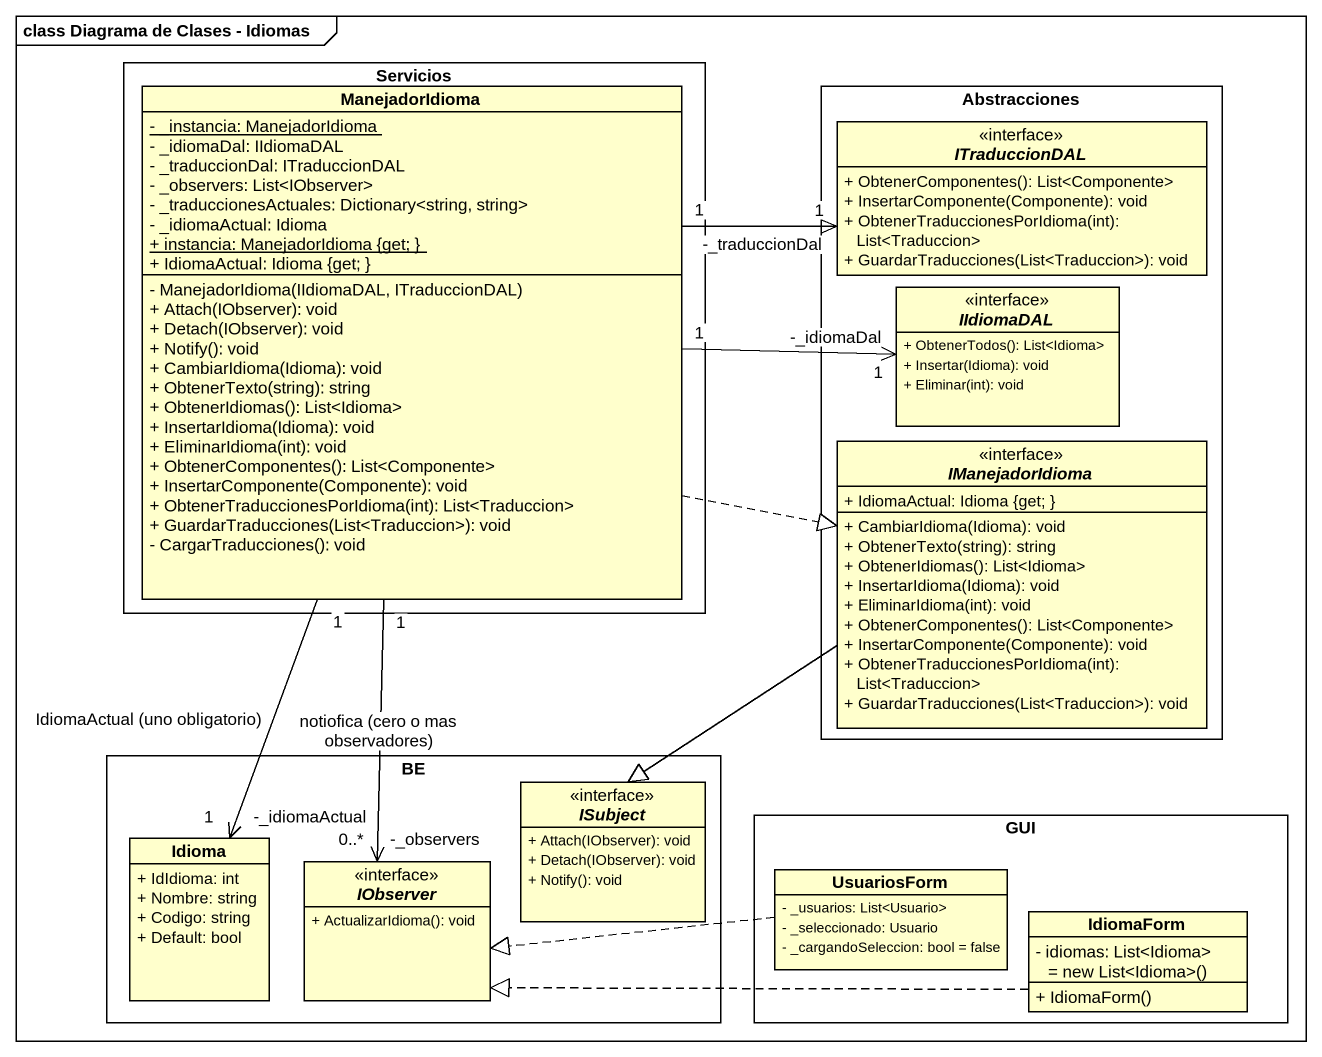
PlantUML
@startuml
mainframe class Diagrama de Clases - Idiomas
hide circle
hide empty members
skinparam classAttributeIconSize 0
rectangle Servicios {
  class ManejadorIdioma {
    {static} - _instancia: ManejadorIdioma
    - _idiomaDal: IIdiomaDAL
    - _traduccionDal: ITraduccionDAL
    - _observers: List<IObserver>
    - _traduccionesActuales: Dictionary<string, string>
    - _idiomaActual: Idioma
    {static} + instancia: ManejadorIdioma {get; }
    + IdiomaActual: Idioma {get; }
    - ManejadorIdioma(IIdiomaDAL, ITraduccionDAL)
    + Attach(IObserver): void
    + Detach(IObserver): void
    + Notify(): void
    + CambiarIdioma(Idioma): void
    + ObtenerTexto(string): string
    + ObtenerIdiomas(): List<Idioma>
    + InsertarIdioma(Idioma): void
    + EliminarIdioma(int): void
    + ObtenerComponentes(): List<Componente>
    + InsertarComponente(Componente): void
    + ObtenerTraduccionesPorIdioma(int): List<Traduccion>
    + GuardarTraducciones(List<Traduccion>): void
    - CargarTraducciones(): void
  }
}
rectangle Abstracciones {
  interface ITraduccionDAL {
    + ObtenerComponentes(): List<Componente>
    + InsertarComponente(Componente): void
    + ObtenerTraduccionesPorIdioma(int): List<Traduccion>
    + GuardarTraducciones(List<Traduccion>): void
  }
  interface IIdiomaDAL {
    + ObtenerTodos(): List<Idioma>
    + Insertar(Idioma): void
    + Eliminar(int): void
  }
  interface IManejadorIdioma {
    + IdiomaActual: Idioma {get; }
    + CambiarIdioma(Idioma): void
    + ObtenerTexto(string): string
    + ObtenerIdiomas(): List<Idioma>
    + InsertarIdioma(Idioma): void
    + EliminarIdioma(int): void
    + ObtenerComponentes(): List<Componente>
    + InsertarComponente(Componente): void
    + ObtenerTraduccionesPorIdioma(int): List<Traduccion>
    + GuardarTraducciones(List<Traduccion>): void
  }
}
rectangle BE {
  interface ISubject {
    + Attach(IObserver): void
    + Detach(IObserver): void
    + Notify(): void
  }
  class Idioma {
    + IdIdioma: int
    + Nombre: string
    + Codigo: string
    + Default: bool
  }
  interface IObserver {
    + ActualizarIdioma(): void
  }
}
rectangle GUI {
  class UsuariosForm {
    - _usuarios: List<Usuario>
    - _seleccionado: Usuario
    - _cargandoSeleccion: bool = false
  }
  class IdiomaForm {
    {field} - idiomas: List<Idioma> = new List<Idioma>()
    + IdiomaForm()
  }
}
ManejadorIdioma "1" -right-> "-_traduccionDal\n1" ITraduccionDAL
ManejadorIdioma "1" -right-> "-_idiomaDal\n1" IIdiomaDAL
ManejadorIdioma .right.|> IManejadorIdioma
ManejadorIdioma "1" --> "-_idiomaActual\n1" Idioma : IdiomaActual (uno obligatorio)
ManejadorIdioma "1" --> "-_observers\n0..*" IObserver : notiofica (cero o mas observadores)
IManejadorIdioma --|> ISubject
UsuariosForm .left.|> IObserver
IdiomaForm .left.|> IObserver
@enduml
